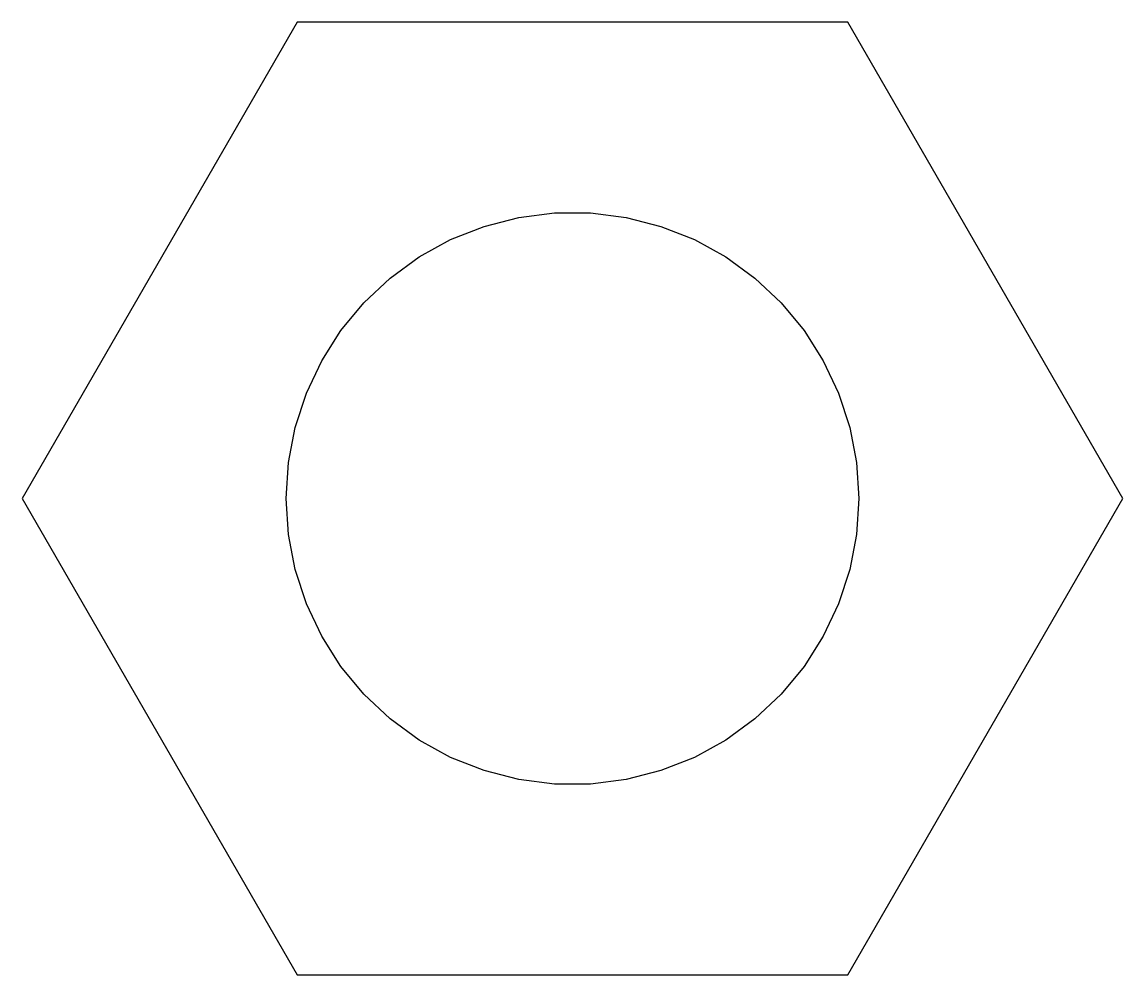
# Model space of a CAD drawing. Header units: metres. Extents: x -5.8 to 5.8, y -5 to 5.
import ezdxf

# ---------------------------------------------------------------- set-up
doc = ezdxf.new("R2010")
doc.units = ezdxf.units.M

msp = doc.modelspace()

# ---------------------------------------------------------------- linework, layer by layer
for p, q in [((-2.88499, 4.99696), (-5.76999, 0)), ((2.88499, 4.99696), (-2.88499, 4.99696)), ((5.76999, 0), (2.88499, 4.99696)), ((-0.927048, 2.85316), (-0.562134, 2.94685)), ((-0.562134, 2.94685), (-0.18837, 2.99408)), ((-0.18837, 2.99408), (0.18837, 2.99408)), ((0.18837, 2.99408), (0.562134, 2.94685)), ((0.562134, 2.94685), (0.927048, 2.85316)), ((-1.27733, 2.71448), (-0.927048, 2.85316)), ((0.927048, 2.85316), (1.27733, 2.71448)), ((-1.60747, 2.53297), (-1.27733, 2.71448)), ((1.27733, 2.71448), (1.60747, 2.53297)), ((-1.91226, 2.31154), (-1.60747, 2.53297)), ((1.60747, 2.53297), (1.91226, 2.31154)), ((-2.1869, 2.05363), (-1.91226, 2.31154)), ((1.91226, 2.31154), (2.1869, 2.05363)), ((-2.42705, 1.76335), (-2.1869, 2.05363)), ((2.1869, 2.05363), (2.42705, 1.76335)), ((-2.62891, 1.44525), (-2.42705, 1.76335)), ((2.42705, 1.76335), (2.62891, 1.44525)), ((-2.78932, 1.10437), (-2.62891, 1.44525)), ((2.62891, 1.44525), (2.78932, 1.10437)), ((-2.90575, 0.746063), (-2.78932, 1.10437)), ((2.78932, 1.10437), (2.90575, 0.746063)), ((-2.97633, 0.375992), (-2.90575, 0.746063)), ((2.90575, 0.746063), (2.97633, 0.375992)), ((-3, 0), (-2.97633, 0.375992)), ((2.97633, 0.375992), (3, 0)), ((-5.76999, 0), (-2.88499, -4.99696)), ((-2.97633, -0.375992), (-3, 0)), ((2.88499, -4.99696), (5.76999, 0)), ((3, 0), (2.97633, -0.375992)), ((-2.90575, -0.746063), (-2.97633, -0.375992)), ((2.97633, -0.375992), (2.90575, -0.746063)), ((-2.78932, -1.10437), (-2.90575, -0.746063)), ((2.90575, -0.746063), (2.78932, -1.10437)), ((-2.62891, -1.44525), (-2.78932, -1.10437)), ((2.78932, -1.10437), (2.62891, -1.44525)), ((-2.42705, -1.76335), (-2.62891, -1.44525)), ((2.62891, -1.44525), (2.42705, -1.76335)), ((-2.1869, -2.05363), (-2.42705, -1.76335)), ((2.42705, -1.76335), (2.1869, -2.05363)), ((-1.91226, -2.31154), (-2.1869, -2.05363)), ((2.1869, -2.05363), (1.91226, -2.31154)), ((-1.60747, -2.53297), (-1.91226, -2.31154)), ((1.91226, -2.31154), (1.60747, -2.53297)), ((-1.27733, -2.71448), (-1.60747, -2.53297)), ((1.60747, -2.53297), (1.27733, -2.71448)), ((-0.927048, -2.85316), (-1.27733, -2.71448)), ((1.27733, -2.71448), (0.927048, -2.85316)), ((-0.562134, -2.94685), (-0.927048, -2.85316)), ((0.927048, -2.85316), (0.562134, -2.94685)), ((-0.18837, -2.99408), (-0.562134, -2.94685)), ((0.18837, -2.99408), (-0.18837, -2.99408)), ((0.562134, -2.94685), (0.18837, -2.99408)), ((-2.88499, -4.99696), (2.88499, -4.99696))]:
    msp.add_line(p, q)

doc.saveas('drawing.dxf')
